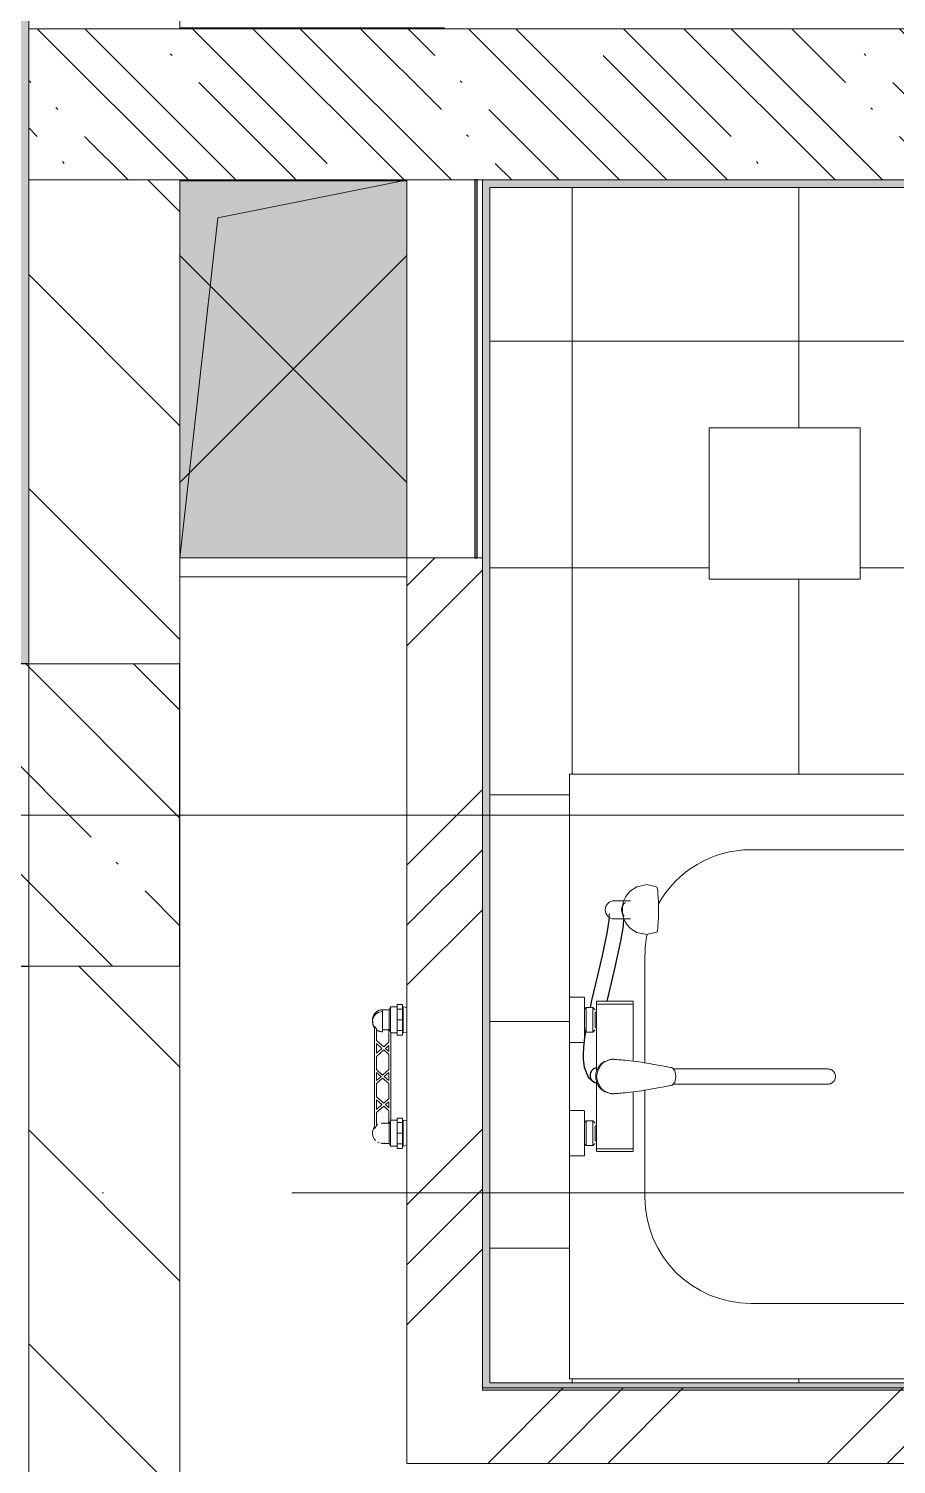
# Model space of a CAD drawing. Header units: millimetres. Extents: x 97 to 215964, y -4577 to 60645.
# Drawn here: x 195298 to 196446, y 21766 to 23665 of the extents above; entities that cross this region are included whole.
import ezdxf

# ---------------------------------------------------------------- set-up
doc = ezdxf.new("R2010")
doc.units = ezdxf.units.MM
doc.linetypes.add('ADSK_Линия сетки', pattern=[2500, 2000, -250, 0, -250])
for name, color, linetype, lineweight in [('A-DETL-GENF-OTLN', 92, 'Continuous', 9), ('A-FLOR-____-OTLN', 192, 'Continuous', 9), ('A-FLOR-____-PATT', 8, 'Continuous', 9), ('A-GENM-____-MCUT', 13, 'Continuous', 9), ('A-GENM-____-OTLN', 13, 'Continuous', 9), ('A-WALL-____-MCUT', 113, 'Continuous', 9), ('A-WALL-____-PATT', 111, 'Continuous', 9), ('I-WALL-____-OTLN', 2, 'Continuous', 9), ('P-SANR-FIXT-OTLN', 6, 'Continuous', 9), ('S-COLS-____-MCUT', 52, 'Continuous', 9), ('S-COLS-____-OTLN', 52, 'Continuous', 9), ('S-GRID-____-OTLN', 1, 'Continuous', 9)]:
    doc.layers.add(name, color=color, linetype=linetype, lineweight=lineweight)
pattern_1 = [(45, (0, 0), (-224.5064, 224.5064), []), (45, (79.38, 0), (0, 449.0128), []), (45, (-79.38, 0), (0, 449.0128), [])]
pattern_2 = [(135, (0, 0), (-142.5612, -142.5612), []), (135, (142.56, 0), (-142.5612, -142.5612), [252.016, -50.403, 3.353, -47.05])]

# ---------------------------------------------------------------- blocks, each defined once
blk = doc.blocks.new('ASML_АР_Отделка Люка - ВО Отделка люков_Грунтовка 0_Шпатлевка 0_Окраска 0_0-42722003-О_АИ_ПП_8_400_Целиком')
at = {"layer": 'A-GENM-____-MCUT', "color": 130, "lineweight": 25}
for p, q in [((250, 3), (-250, 3)), ((-250, 3), (-250, 0)), ((250, 0), (250, 3)), ((-250, 0), (250, 0))]:
    blk.add_line(p, q, dxfattribs=at)
blk = doc.blocks.new('0083_СОШ675_АР_R22_rvt-1-О_АИ_ПП_8_400_Целиком')
at = {"layer": 'A-WALL-____-PATT', "lineweight": 5}
h = blk.add_hatch(dxfattribs=at)
h.set_pattern_fill('FP_10', color=10, style=0, pattern_type=2)
h.set_pattern_definition([(135, (0, 0), (-141.42136, -141.42136), [])])
h.paths.add_polyline_path([(136700, 18825), (136700, 19025), (136500, 19025), (136500, 18825), (136573.6, 18825)])
h.paths.add_polyline_path([(136700, 19425), (136700, 22425), (136500, 22425), (136500, 19425), (136573.6, 19425)])
h.paths.add_polyline_path([(136500, 22825), (136700, 22825), (136700, 23465), (136500, 23465)])
h.paths.add_polyline_path([(136700, 23665), (136700, 25675), (136500, 25675), (136500, 23665), (136573.6, 23665)])
h.paths.add_polyline_path([(136700, 27875), (136700, 28125), (136500, 28125), (136500, 27875), (136573.6, 27875)])
h = blk.add_hatch(dxfattribs=at)
h.set_pattern_fill('FP_8', color=10, style=0, pattern_type=2)
h.set_pattern_definition(pattern_2)
h.paths.add_polyline_path([(140032.4, 23465), (140250, 23465), (140250, 23665), (136500, 23665), (136500, 23465), (139718, 23465)])
h = blk.add_hatch(dxfattribs=at)
h.set_pattern_fill('FP_8', color=10, style=0, pattern_type=2)
h.set_pattern_definition(pattern_2)
h.paths.add_polyline_path([(140250, 23465), (140250, 23665), (136500, 23665), (136500, 23465), (140032.4, 23465)])
h = blk.add_hatch(dxfattribs=at)
h.set_pattern_fill('FP_11', color=10, style=0, pattern_type=2)
h.set_pattern_definition(pattern_1)
h.paths.add_polyline_path([(137100.2, 21767.4), (137100.2, 22965), (137000.2, 22965), (137000.2, 21767.4)])
h = blk.add_hatch(dxfattribs=at)
h.set_pattern_fill('FP_11', color=10, style=0, pattern_type=2)
h.set_pattern_definition(pattern_1)
h.paths.add_polyline_path([(140250, 21767.4), (140250, 21867.4), (137100.2, 21867.4), (137100.2, 21767.4), (139089.1, 21767.4)])
at = {"layer": 'S-COLS-____-OTLN', "lineweight": 5}
h = blk.add_hatch(dxfattribs=at)
h.set_pattern_fill('FP_8', color=256, style=0, pattern_type=2)
h.set_pattern_definition(pattern_2)
h.paths.add_polyline_path([(136300, 22425), (136700, 22425), (136700, 22825), (136300, 22825), (136300, 22596.6)])
at = {"layer": 'A-FLOR-____-OTLN', "color": 90}
for p, q in [((137000, 22965), (137000, 22940)), ((137000, 22940), (136700, 22940))]:
    blk.add_line(p, q, dxfattribs=at)
at = {"layer": 'A-WALL-____-MCUT', "color": 50, "lineweight": 13}
for p, q in [((136500, 25675), (136500, 23665)), ((136700, 23665), (136700, 25505)), ((140250, 23665), (136500, 23665)), ((136500, 23665), (136500, 23465)), ((136500, 23665), (136500, 23465)), ((140250, 23665), (136700, 23665)), ((136500, 23465), (136500, 22825)), ((136500, 23465), (137090.2, 23465)), ((136700, 22825), (136700, 23465)), ((136700, 23465), (137090.2, 23465)), ((137093.2, 23465), (140250, 23465)), ((137093.2, 23465), (140250, 23465)), ((137000.2, 22965), (137000.2, 21767.4)), ((137090.2, 22965), (137000.2, 22965)), ((137100.2, 22965), (137093.2, 22965)), ((137100.2, 21867.4), (137100.2, 22965)), ((136500, 22425), (136500, 19425)), ((136700, 19425), (136700, 22425)), ((140250, 21867.4), (137100.2, 21867.4)), ((137000.2, 21767.4), (137100.2, 21767.4)), ((137100.2, 21767.4), (140250, 21767.4))]:
    blk.add_line(p, q, dxfattribs=at)
at = {"layer": 'A-WALL-____-MCUT', "color": 10, "lineweight": 5}
for p, q in [((136500, 23665), (136700, 23665)), ((136700, 23665), (136500, 23665)), ((136700, 23465), (136500, 23465)), ((136500, 23465), (136700, 23465)), ((136500, 22825), (136700, 22825)), ((136700, 22425), (136500, 22425))]:
    blk.add_line(p, q, dxfattribs=at)
at = {"layer": 'I-WALL-____-OTLN', "color": 90}
blk.add_line((137000.2, 22965), (137000.2, 23465), dxfattribs=at)
at = {"layer": 'S-COLS-____-MCUT', "color": 130, "lineweight": 25}
for p, q in [((136500, 22825), (136300, 22825)), ((136700, 22425), (136700, 22825)), ((136300, 22425), (136500, 22425))]:
    blk.add_line(p, q, dxfattribs=at)
at = {"layer": 'S-COLS-____-OTLN', "color": 90}
for p, q in [((136700, 22825), (136500, 22825)), ((136500, 22425), (136700, 22425))]:
    blk.add_line(p, q, dxfattribs=at)
at = {"layer": 'A-GENM-____-OTLN', "color": 90, "lineweight": 9, "rotation": 269.9999999999945}
blk.add_blockref('ASML_АР_Отделка Люка - ВО Отделка люков_Грунтовка 0_Шпатлевка 0_Окраска 0_0-42722003-О_АИ_ПП_8_400_Целиком', (137090.2, 23215), dxfattribs=at)
blk = doc.blocks.new('MiraCad_GMd_-Ut_TaskBox_FormHorizon - MiraCad_GMd_-Ut_TaskBox_FormHorizon-3552252-О_АИ_ПП_8_400_Целиком')
at = {"layer": 'A-DETL-GENF-OTLN', "lineweight": 18}
for points in [[(-150, -250), (-100, 200), (145, 249), (-150, 250)], [(150, -250), (150, 249), (-150, 249), (-150, -250)]]:
    blk.add_hatch(color=256, dxfattribs=at).paths.add_polyline_path(points)
at = {"layer": 'A-DETL-GENF-OTLN', "color": 7}
for p, q in [((-100, 200), (145, 249)), ((-100, 200), (145, 249)), ((150, 249), (150, -250)), ((-150, -250), (-100, 200)), ((-150, -250), (-100, 200)), ((150, -250), (-150, -250))]:
    blk.add_line(p, q, dxfattribs=at)
at = {"layer": 'A-GENM-____-OTLN', "color": 170, "lineweight": 18}
for p, q in [((150, -250), (150, 249)), ((150, 150), (-150, -150)), ((-150, 150), (150, -150)), ((-150, -250), (150, -250))]:
    blk.add_line(p, q, dxfattribs=at)
blk = doc.blocks.new('MiraCad_GMd_-Ut_TaskBox_FormVertical - MiraCad_GMd_-Ut_TaskBox_FormVertical-3390830-О_АИ_ПП_8_400_Целиком')
at = {"layer": 'A-GENM-____-OTLN', "lineweight": 18}
h = blk.add_hatch(color=256, dxfattribs=at)
h.paths.add_polyline_path([(125.2, -101), (125.2, -100), (-175, -101)])
h.paths.add_polyline_path([(175, 100), (175, 101), (-175, 100)])
at = {"layer": 'A-GENM-____-OTLN', "color": 170, "lineweight": 18}
for p, q in [((-175, 101), (175, 101)), ((-173.3, 100), (-175, 101)), ((-175, 101), (175, 101)), ((173.3, 100), (175, 101)), ((-175, -101), (-173.2, -100)), ((125.2, -101), (-175, -101)), ((125.2, -101), (-175, -101))]:
    blk.add_line(p, q, dxfattribs=at)
blk = doc.blocks.new('ASML_ВК_Поддон для хоз_нужд КН_Мониторинг - СТАНДАРТ Поддон для хоз_нужд КН 800х800-4384748-О_АИ_ПП_8_400_Целиком')
at = {"layer": 'P-SANR-FIXT-OTLN', "color": 22, "lineweight": 18}
for p, q in [((800, 800), (0, 800)), ((0, 800), (0, 503.5)), ((800, 0), (800, 800)), ((240, 700), (560, 700)), ((100, 418.1), (100, 560)), ((700, 560), (700, 240)), ((0, 446.5), (0, 353.5)), ((100, 240), (100, 382)), ((0, 296.5), (0, 0)), ((560, 100), (240, 100)), ((0, 0), (800, 0))]:
    blk.add_line(p, q, dxfattribs=at)
for centre, start, end in [((240, 560), 90, 151.0748), ((560, 560), 360, 90), ((240, 560), 168.4476, 180), ((240, 240), 180, 270), ((560, 240), 270, 0)]:
    blk.add_arc(centre, 140, start, end, dxfattribs=at)
blk = doc.blocks.new('v_ASML_ВК_Смеситель_Поддон для хоз_нужд КН_Мониторинг - СТАНДАРТ Смеситель-4384749-О_АИ_ПП_8_400_Целиком')
at = {"layer": 'P-SANR-FIXT-OTLN', "color": 170, "lineweight": 18}
for p, q in [((81, 232.5), (59.4, 232.5)), ((59.4, 208.5), (81, 208.5)), ((-227.6, 89.2), (-227.6, 95.1)), ((-220.9, 95.1), (-227.6, 95.1)), ((-220.9, 95.1), (-220.9, 89.2)), ((19.1, 104.9), (0, 104.9)), ((0, 75), (0, 103.5)), ((84.2, 99.8), (36, 99.8)), ((36, 95.7), (36, 99.8)), ((36, 7.1), (36, 95.7)), ((36, 95.7), (84.2, 95.7)), ((84.2, 99.8), (84.2, 95.7)), ((84.2, 95.7), (84.2, 20.4)), ((-238.2, 88.4), (-247, 88.4)), ((-247, 73.8), (-247, 88.4)), ((-236.6, 92.2), (-238.2, 88.4)), ((-238.2, 88.4), (-238.2, 62.6)), ((-227.6, 92.2), (-236.6, 92.2)), ((-236.6, 92.2), (-236.6, 58.5)), ((-227.6, 75), (-227.6, 89.2)), ((-227.6, 89.2), (-220.9, 89.2)), ((-219.8, 92.2), (-220.9, 92.2)), ((-220.9, 89.2), (-220.9, 75)), ((-215, 91.4), (-219.8, 92.2)), ((-219.8, 91.2), (-219.8, 92.2)), ((-219.8, 92.2), (-219.8, 57.7)), ((22, 91.2), (20.1, 89.3)), ((31.2, 91.2), (22, 91.2)), ((22, 75), (22, 91.2)), ((34, 88.4), (31.2, 91.2)), ((31.2, 75), (31.2, 91.2)), ((36, 85), (34, 85)), ((34, 75), (34, 84.5)), ((34, 75), (34, 77.1)), ((-258, 66.7), (-258, -69.2)), ((-255, 47.8), (-255, 63)), ((-247, 73.8), (-247, 72.5)), ((-247, 73.1), (-247, 72.5)), ((-247, 72.5), (-247, 69.3)), ((-247, 68.7), (-247, 59.2)), ((-247, 61.6), (-239, 61.6)), ((-239, 62.6), (-239, 45.3)), ((-238.2, 62.6), (-239, 62.6)), ((-236, 58.5), (-236.6, 58.5)), ((-236, -58.5), (-236, 58.5)), ((-236, 57.7), (-227.6, 57.7)), ((-227.6, 60.8), (-227.6, 75)), ((-220.9, 75), (-227.6, 75)), ((-227.6, 54.9), (-227.6, 60.8)), ((-220.9, 60.8), (-227.6, 60.8)), ((-220.9, 75), (-220.9, 60.8)), ((-220.9, 60.8), (-220.9, 54.9)), ((-220.9, 57.7), (-219.8, 57.7)), ((-219.8, 57.7), (-215, 58.7)), ((0, 46.5), (0, 75)), ((20.1, 64.9), (20.1, 75)), ((20.1, 75), (20.1, 75)), ((20.1, 60.7), (22, 58.8)), ((22, 58.8), (22, 75)), ((22, 58.8), (31.2, 58.8)), ((31.2, 58.8), (31.2, 75)), ((31.2, 58.8), (34, 61.6)), ((34, 65.5), (34, 75)), ((34, 65), (36, 65)), ((-245.6, 39.3), (-255, 47.8)), ((-255, 43.7), (-247.9, 37.2)), ((-255, 30.8), (-255, 43.7)), ((-239, 45.3), (-245.6, 39.3)), ((-243.4, 37.2), (-239, 41.2)), ((-239, 41.2), (-239, 33.3)), ((-220.9, 54.9), (-227.6, 54.9)), ((0, 45), (19.1, 45)), ((-247.9, 37.2), (-255, 30.8)), ((-255, 26.7), (-245.6, 35.2)), ((-255, 9.3), (-255, 26.7)), ((-245.6, 35.2), (-239, 29.2)), ((-239, 33.3), (-243.4, 37.2)), ((-239, 29.2), (-239, 9.3)), ((-247, 2), (-255, 9.3)), ((-255, 5.2), (-249.2, 0)), ((-255, -5.2), (-255, 5.2)), ((-249.2, 0), (-255, -5.2)), ((-239, 9.3), (-247, 2)), ((-244.8, 0), (-239, 5.2)), ((-239, -5.2), (-244.8, 0)), ((-239, 5.2), (-239, -5.2)), ((342, 10), (136.7, 10)), ((-255, -9.3), (-247, -2)), ((-255, -26.7), (-255, -9.3)), ((-247, -2), (-239, -9.3)), ((-239, -9.3), (-239, -29.2)), ((36, -95.5), (36, -7.1)), ((136.6, -10), (342, -10)), ((-245.6, -35.2), (-255, -26.7)), ((-255, -30.8), (-247.9, -37.2)), ((-255, -43.7), (-255, -30.8)), ((-247.9, -37.2), (-255, -43.7)), ((-239, -29.2), (-245.6, -35.2)), ((-243.4, -37.2), (-239, -33.3)), ((-239, -41.2), (-243.4, -37.2)), ((-239, -33.3), (-239, -41.2)), ((84.2, -20.3), (84.2, -95.5)), ((-255, -47.8), (-245.6, -39.3)), ((-255, -65.5), (-255, -47.8)), ((-245.6, -39.3), (-239, -45.3)), ((-239, -45.3), (-239, -62.6)), ((-227.6, -60.8), (-227.6, -54.9)), ((-220.9, -54.9), (-227.6, -54.9)), ((-220.9, -54.9), (-220.9, -60.8)), ((19.1, -45.1), (0, -45.1)), ((0, -75), (0, -46.5)), ((-239, -61.6), (-247, -61.6)), ((-239, -62.6), (-238.2, -62.6)), ((-238.2, -62.6), (-238.2, -88.4)), ((-236.6, -58.5), (-236, -58.5)), ((-236.6, -58.5), (-236.6, -92.2)), ((-227.6, -57.7), (-236, -57.7)), ((-227.6, -75), (-227.6, -60.8)), ((-227.6, -60.8), (-220.9, -60.8)), ((-227.6, -89.2), (-227.6, -75)), ((-220.9, -75), (-227.6, -75)), ((-219.8, -57.7), (-220.9, -57.7)), ((-220.9, -60.8), (-220.9, -75)), ((-220.9, -75), (-220.9, -89.2)), ((-215, -58.6), (-219.8, -57.7)), ((-219.8, -58.8), (-219.8, -57.7)), ((-219.8, -57.7), (-219.8, -92.2)), ((0, -103.5), (0, -75)), ((22, -58.8), (20.1, -60.7)), ((20.1, -75), (20.1, -64.9)), ((20.1, -75), (20.1, -75)), ((31.2, -58.8), (22, -58.8)), ((22, -75), (22, -58.8)), ((22, -91.2), (22, -75)), ((34, -61.6), (31.2, -58.8)), ((31.2, -75), (31.2, -58.8)), ((31.2, -91.2), (31.2, -75)), ((36, -65), (34, -65)), ((34, -75), (34, -65.5)), ((34, -84.5), (34, -75)), ((34, -77.1), (34, -75)), ((-247, -88.4), (-238.2, -88.4)), ((-238.2, -88.4), (-236.6, -92.2)), ((-236.6, -92.2), (-227.6, -92.2)), ((-227.6, -95.1), (-227.6, -89.2)), ((-220.9, -89.2), (-227.6, -89.2)), ((-220.9, -89.2), (-220.9, -95.1)), ((-220.9, -92.2), (-219.8, -92.2)), ((-219.8, -92.2), (-215, -91.3)), ((20.1, -89.3), (22, -91.2)), ((22, -91.2), (31.2, -91.2)), ((31.2, -91.2), (34, -88.4)), ((34, -85), (36, -85)), ((-220.9, -95.1), (-227.6, -95.1)), ((0, -105), (19.1, -105)), ((36, -98.8), (36, -95.5)), ((36, -95.5), (84.2, -95.5)), ((36, -99.2), (84.2, -99.2)), ((84.2, -95.5), (84.2, -98.8))]:
    blk.add_line(p, q, dxfattribs=at)
at = {"layer": 'P-SANR-FIXT-OTLN', "lineweight": 30}
for p, q in [((52.4, 215.1), (52.4, 213)), ((41.4, 10.8), (41.7, 10.6)), ((33.5, -7.7), (36, -8.4))]:
    blk.add_line(p, q, dxfattribs=at)
at = {"layer": 'P-SANR-FIXT-OTLN', "color": 170, "lineweight": 18, "flags": 128}
for points in [[(115.4, 250.7), (102.5, 253.8), (89.2, 251.1), (80.8, 245.7), (76.4, 240.9), (74.2, 237.4), (72.9, 234.8), (72.2, 232.9), (71.7, 231.4), (71.3, 230.3), (71.1, 229.3), (70.9, 228.6), (70.8, 227.9), (70.7, 227.4), (70.6, 226.9), (70.6, 226.4), (70.5, 226), (70.5, 225.7), (70.4, 225.3), (70.4, 225), (70.4, 224.8), (70.4, 224.5), (70.3, 224.2), (70.3, 224), (70.3, 223.8), (70.3, 223.6), (70.3, 223.4), (70.3, 223.1), (70.3, 222.9), (70.3, 222.8), (70.2, 222.6), (70.2, 222.4), (70.2, 222.2), (70.2, 222), (70.2, 221.8), (70.2, 221.7), (70.2, 221.5), (70.2, 221.3), (70.2, 221.1), (70.2, 221), (70.2, 220.8), (70.2, 220.7)], [(115.4, 190.8), (102.5, 187.7), (89.2, 190.3), (80.8, 195.8), (76.4, 200.6), (74.2, 204.1), (72.9, 206.7), (72.2, 208.6), (71.7, 210), (71.3, 211.2), (71.1, 212.1), (70.9, 212.9), (70.8, 213.6), (70.7, 214.1), (70.6, 214.6), (70.6, 215), (70.5, 215.4), (70.5, 215.8), (70.4, 216.1), (70.4, 216.4), (70.4, 216.7), (70.4, 217), (70.3, 217.2), (70.3, 217.5), (70.3, 217.7), (70.3, 217.9), (70.3, 218.1), (70.3, 218.3), (70.3, 218.5), (70.3, 218.7), (70.2, 218.9), (70.2, 219.1), (70.2, 219.3), (70.2, 219.5), (70.2, 219.6), (70.2, 219.8), (70.2, 220), (70.2, 220.2), (70.2, 220.3), (70.2, 220.5), (70.2, 220.7), (70.2, 220.7)], [(19.1, 104.9), (19.1, 104.9), (19.2, 104.9), (19.2, 104.9), (19.3, 104.9), (19.3, 104.9), (19.3, 104.9), (19.4, 104.9), (19.4, 104.9), (19.4, 104.9), (19.5, 104.9), (19.5, 104.9), (19.5, 104.8), (19.6, 104.8), (19.6, 104.8), (19.6, 104.8), (19.6, 104.8), (19.7, 104.8), (19.7, 104.7), (19.7, 104.7), (19.7, 104.7), (19.8, 104.7), (19.8, 104.6), (19.8, 104.6), (19.8, 104.6), (19.9, 104.5), (19.9, 104.5), (19.9, 104.5), (19.9, 104.4), (19.9, 104.4), (19.9, 104.4), (20, 104.4), (20, 104.3), (20, 104.3), (20, 104.2), (20, 104.2), (20, 104.2), (20, 104.1), (20, 104.1), (20, 104.1), (20, 104.1)], [(20, 75), (20, 76.2), (20, 77.3), (20, 78.5), (20, 79.6), (20, 80.8), (20, 81.9), (20, 83), (20, 84.1), (20, 85.2), (20, 86.3), (20, 87.4), (20, 88.4), (20, 89.4), (20, 90.4), (20, 91.4), (20, 92.4), (20, 93.3), (20, 94.2), (20, 95), (20, 95.8), (20, 96.6), (20, 97.4), (20, 98.1), (20, 98.8), (20, 99.5), (20, 100.1), (20, 100.6), (20, 101.2), (20, 101.6), (20, 102.1), (20, 102.5), (20, 102.8), (20, 103.2), (20, 103.4), (20, 103.6), (20, 103.8), (20, 103.9), (20, 104), (20, 104.1)], [(20, 104.1), (20, 104), (20, 104), (20, 103.9), (20, 103.7), (20, 103.5), (20, 103.2), (20, 102.9), (20, 102.6), (20, 102.2), (20, 101.8), (20, 101.3), (20, 100.8), (20, 100.2), (20, 99.6), (20, 99), (20, 98.3), (20, 97.6), (20, 96.8), (20, 96.1), (20, 95.2), (20, 94.4), (20, 93.5), (20, 92.6), (20, 91.7), (20, 90.7), (20, 89.7), (20, 88.7), (20, 87.7), (20, 86.6), (20, 85.5), (20, 84.4), (20, 83.3), (20, 82.2), (20, 81.1), (20, 79.9), (20, 78.8), (20, 77.6), (20, 76.5), (20, 75.3), (20, 75)], [(-260.4, 72.5), (-260.4, 73), (-260.4, 73.6), (-260.3, 73.8)], [(-258, 64.8), (-258.3, 65.3), (-258.6, 65.8), (-258.8, 66.2), (-259.1, 66.7), (-259.3, 67.2), (-259.5, 67.7), (-259.7, 68.2), (-259.8, 68.7), (-260, 69.2), (-260.1, 69.7), (-260.2, 70.3), (-260.3, 70.8), (-260.3, 71.3), (-260.4, 71.9), (-260.4, 72.4), (-260.4, 72.5)], [(-247, 59.1), (-247.5, 59.1), (-248.1, 59.1), (-248.6, 59.2), (-249.1, 59.3), (-249.7, 59.4), (-250.2, 59.5), (-250.7, 59.6), (-251.2, 59.8), (-251.7, 60), (-252.2, 60.2), (-252.7, 60.4), (-253.2, 60.6), (-253.7, 60.9), (-254.1, 61.1), (-254.6, 61.4), (-255, 61.8)], [(20, 75), (20, 73.8), (20, 72.7), (20, 71.5), (20, 70.4), (20, 69.2), (20, 68.1), (20, 67), (20, 65.9), (20, 64.8), (20, 63.7), (20, 62.6), (20, 61.6), (20, 60.6), (20, 59.6), (20, 58.6), (20, 57.6), (20, 56.7), (20, 55.8), (20, 55), (20, 54.2), (20, 53.4), (20, 52.6), (20, 51.9), (20, 51.2), (20, 50.5), (20, 49.9), (20, 49.4), (20, 48.8), (20, 48.4), (20, 47.9), (20, 47.5), (20, 47.2), (20, 46.8), (20, 46.6), (20, 46.4), (20, 46.2), (20, 46.1), (20, 46), (20, 45.9)], [(20, 45.9), (20, 46), (20, 46), (20, 46.1), (20, 46.3), (20, 46.5), (20, 46.8), (20, 47.1), (20, 47.4), (20, 47.8), (20, 48.2), (20, 48.7), (20, 49.2), (20, 49.8), (20, 50.4), (20, 51), (20, 51.7), (20, 52.4), (20, 53.2), (20, 53.9), (20, 54.8), (20, 55.6), (20, 56.5), (20, 57.4), (20, 58.3), (20, 59.3), (20, 60.3), (20, 61.3), (20, 62.3), (20, 63.4), (20, 64.5), (20, 65.6), (20, 66.7), (20, 67.8), (20, 68.9), (20, 70.1), (20, 71.2), (20, 72.4), (20, 73.5), (20, 74.7), (20, 75)], [(20, 45.9), (20, 45.9), (20, 45.9), (20, 45.8), (20, 45.8), (20, 45.8), (20, 45.7), (20, 45.7), (20, 45.7), (19.9, 45.6), (19.9, 45.6), (19.9, 45.6), (19.9, 45.5), (19.9, 45.5), (19.9, 45.5), (19.8, 45.4), (19.8, 45.4), (19.8, 45.4), (19.8, 45.4), (19.8, 45.3), (19.7, 45.3), (19.7, 45.3), (19.7, 45.3), (19.7, 45.2), (19.6, 45.2), (19.6, 45.2), (19.6, 45.2), (19.5, 45.2), (19.5, 45.1), (19.5, 45.1), (19.4, 45.1), (19.4, 45.1), (19.4, 45.1), (19.3, 45.1), (19.3, 45.1), (19.3, 45.1), (19.2, 45.1), (19.2, 45.1), (19.2, 45.1), (19.1, 45), (19.1, 45)], [(19.1, -45.1), (19.1, -45.1), (19.2, -45.1), (19.2, -45.1), (19.3, -45.1), (19.3, -45.1), (19.3, -45.1), (19.4, -45.1), (19.4, -45.1), (19.4, -45.1), (19.5, -45.1), (19.5, -45.1), (19.5, -45.2), (19.6, -45.2), (19.6, -45.2), (19.6, -45.2), (19.6, -45.2), (19.7, -45.2), (19.7, -45.3), (19.7, -45.3), (19.7, -45.3), (19.8, -45.3), (19.8, -45.4), (19.8, -45.4), (19.8, -45.4), (19.9, -45.5), (19.9, -45.5), (19.9, -45.5), (19.9, -45.6), (19.9, -45.6), (19.9, -45.6), (20, -45.6), (20, -45.7), (20, -45.7), (20, -45.8), (20, -45.8), (20, -45.8), (20, -45.9), (20, -45.9), (20, -45.9), (20, -45.9)], [(20, -75), (20, -73.8), (20, -72.7), (20, -71.5), (20, -70.4), (20, -69.2), (20, -68.1), (20, -67), (20, -65.9), (20, -64.8), (20, -63.7), (20, -62.6), (20, -61.6), (20, -60.6), (20, -59.6), (20, -58.6), (20, -57.6), (20, -56.7), (20, -55.8), (20, -55), (20, -54.2), (20, -53.4), (20, -52.6), (20, -51.9), (20, -51.2), (20, -50.5), (20, -49.9), (20, -49.4), (20, -48.8), (20, -48.4), (20, -47.9), (20, -47.5), (20, -47.2), (20, -46.8), (20, -46.6), (20, -46.4), (20, -46.2), (20, -46.1), (20, -46), (20, -45.9)], [(20, -45.9), (20, -46), (20, -46), (20, -46.1), (20, -46.3), (20, -46.5), (20, -46.8), (20, -47.1), (20, -47.4), (20, -47.8), (20, -48.2), (20, -48.7), (20, -49.2), (20, -49.8), (20, -50.4), (20, -51), (20, -51.7), (20, -52.4), (20, -53.2), (20, -53.9), (20, -54.8), (20, -55.6), (20, -56.5), (20, -57.4), (20, -58.3), (20, -59.3), (20, -60.3), (20, -61.3), (20, -62.3), (20, -63.4), (20, -64.5), (20, -65.6), (20, -66.7), (20, -67.8), (20, -68.9), (20, -70.1), (20, -71.2), (20, -72.4), (20, -73.5), (20, -74.7), (20, -75)], [(20, -75), (20, -76.2), (20, -77.3), (20, -78.5), (20, -79.6), (20, -80.8), (20, -81.9), (20, -83), (20, -84.1), (20, -85.2), (20, -86.3), (20, -87.4), (20, -88.4), (20, -89.4), (20, -90.4), (20, -91.4), (20, -92.4), (20, -93.3), (20, -94.2), (20, -95), (20, -95.8), (20, -96.6), (20, -97.4), (20, -98.1), (20, -98.8), (20, -99.5), (20, -100.1), (20, -100.6), (20, -101.2), (20, -101.6), (20, -102.1), (20, -102.5), (20, -102.8), (20, -103.2), (20, -103.4), (20, -103.6), (20, -103.8), (20, -103.9), (20, -104), (20, -104.1)], [(20, -104.1), (20, -104), (20, -104), (20, -103.9), (20, -103.7), (20, -103.5), (20, -103.2), (20, -102.9), (20, -102.6), (20, -102.2), (20, -101.8), (20, -101.3), (20, -100.8), (20, -100.2), (20, -99.6), (20, -99), (20, -98.3), (20, -97.6), (20, -96.8), (20, -96.1), (20, -95.2), (20, -94.4), (20, -93.5), (20, -92.6), (20, -91.7), (20, -90.7), (20, -89.7), (20, -88.7), (20, -87.7), (20, -86.6), (20, -85.5), (20, -84.4), (20, -83.3), (20, -82.2), (20, -81.1), (20, -79.9), (20, -78.8), (20, -77.6), (20, -76.5), (20, -75.3), (20, -75)], [(20, -104.1), (20, -104.1), (20, -104.1), (20, -104.2), (20, -104.2), (20, -104.2), (20, -104.3), (20, -104.3), (20, -104.3), (19.9, -104.4), (19.9, -104.4), (19.9, -104.4), (19.9, -104.5), (19.9, -104.5), (19.9, -104.5), (19.8, -104.6), (19.8, -104.6), (19.8, -104.6), (19.8, -104.6), (19.8, -104.7), (19.7, -104.7), (19.7, -104.7), (19.7, -104.7), (19.7, -104.8), (19.6, -104.8), (19.6, -104.8), (19.6, -104.8), (19.5, -104.8), (19.5, -104.9), (19.5, -104.9), (19.4, -104.9), (19.4, -104.9), (19.4, -104.9), (19.3, -104.9), (19.3, -104.9), (19.3, -104.9), (19.2, -104.9), (19.2, -104.9), (19.2, -104.9), (19.1, -105), (19.1, -105)]]:
    blk.add_lwpolyline(points, dxfattribs=at)
at = {"layer": 'P-SANR-FIXT-OTLN', "lineweight": 30, "flags": 128}
for points in [[(52.5, 211.7), (52, 206.4), (49.4, 189.5), (43.2, 160.1), (37.1, 133.5), (29.4, 100.6), (27.4, 91.2)], [(71.7, 208.6), (71.2, 199.5), (67.6, 179.2), (60.1, 144.8), (52, 110.5), (49.7, 99.8)], [(21.9, 63.6), (21.3, 59.9), (19.7, 48.2), (18.7, 38.2), (18.2, 29.6), (18.2, 22.7), (19.4, 12.2), (24.8, -0.8), (32.8, -7.4), (32.9, -7.4)], [(35.9, 11.5), (33.4, 10.8), (31.1, 9.5), (29.3, 7.6), (28, 5.3), (27.3, 2.8), (27.4, 0.2), (28.1, -2.3), (29.4, -4.6), (31.3, -6.4), (33.5, -7.7)]]:
    blk.add_lwpolyline(points, dxfattribs=at)
at = {"layer": 'P-SANR-FIXT-OTLN', "color": 170, "lineweight": 18}
for centre, radius, start, end in [((-247, 75), 13.4, 90, 185.3525), ((-247, 75), 13.4, 135, 195), ((-247, 72.5), 13.4, 90, 174.6475), ((-247, 75), 13.4, 80.6482, 90), ((-247, 75), 13.4, 270, 282.2188), ((-247, 75), 13.4, 270, 280.541), ((155.2, 214.6), 421.7, 201.1285, 201.7236), ((57.7, 0), 22.9, 118.3726, 242.0922), ((57.7, 0), 22.9, 90, 98.439), ((57.7, 0), 22.9, 86.4374, 90), ((57.7, 0), 22.9, 260.4257, 270), ((57.7, 0), 22.9, 270, 274.0419), ((-247, -75), 13.4, 143.6935, 225), ((-247, -75), 13.4, 117.6019, 126.6564), ((-247, -75), 13.4, 90, 99.3563), ((-247, -75), 13.4, 90, 99.2598), ((-247, -75), 13.4, 77.5176, 90), ((-247, -75), 13.4, 77.7812, 90), ((155.2, -214.6), 421.7, 158.2764, 158.8715), ((-247, -75), 13.4, 240, 249.9635), ((-247, -75), 13.4, 259.8125, 270), ((-247, -75), 13.4, 270, 280.7595)]:
    blk.add_arc(centre, radius, start, end, dxfattribs=at)
for centre, major_axis, ratio, start_param, end_param in [((115.3, 220.7), (0, 30), 0.087156, 4.712389, 6.241477), ((59.4, 220.5), (0, 12), 0.992546, 0, 1.570796), ((81, 220.5), (0, 12), 0.992546, 0.613446, 1.570796), ((59.4, 220.5), (0, 12), 0.992546, 1.570796, 3.141593), ((81, 220.5), (0, 12), 0.992546, 1.570796, 2.333779), ((115.3, 220.7), (0, 30), 0.087156, 3.183301, 4.712389)]:
    blk.add_ellipse(centre, major_axis=major_axis, ratio=ratio, start_param=start_param, end_param=end_param, dxfattribs=at)
for points in [[(-244.6, 88.2), (-245.4, 88.3), (-246.2, 88.4), (-247, 88.4)], [(-260.2, 72.5), (-260.2, 72.9), (-260.3, 73.5), (-260.3, 73.7), (-260.3, 73.8)], [(-259.7, 70.9), (-259.8, 71.1), (-260, 71.7), (-260.1, 72.2), (-260.2, 72.5)], [(-255, 63), (-255.6, 63.5), (-256.7, 64.7), (-257.6, 66), (-258, 66.7)], [(-247, 61.6), (-246.1, 61.6), (-245.2, 61.7), (-244.2, 61.9)], [(-258, -69.2), (-257.6, -68.5), (-256.7, -67.2), (-255.6, -66), (-255, -65.5)], [(-244.2, -61.9), (-245.2, -61.7), (-246.1, -61.6), (-247, -61.6)], [(-247, -88.4), (-246.1, -88.4), (-245.2, -88.3), (-244.3, -88.1)]]:
    blk.add_open_spline(points, degree=3, dxfattribs=at)
for points, knots in [([(36, 0), (37, 5.3), (38.3, 10.3), (41, 14.1), (43.6, 17.2), (44.9, 18.4), (47.7, 20), (49.9, 21), (51.4, 21.6), (54, 22.5), (56.5, 22.8), (59.2, 22.8), (65, 22.2), (76.6, 21.2), (87.3, 20.2), (116.3, 15.5), (135.2, 11.7), (136.3, 11.4), (138.7, 8.9), (140.6, 4.9), (141, 0)], [-0.3843662, -0.3843662, -0.3843662, -0.3843662, -0.367762, -0.35257, -0.3411133, -0.3311971, -0.3231209, -0.315174, -0.3077603, -0.3002226, -0.2915135, -0.2793655, -0.2572153, -0.2262871, -0.1696303, -0.1046456, -0.0501352, -0.0239572, -0.0140296, 0, 0, 0, 0]), ([(37.9, 8.3), (38.1, 8.9), (39.1, 11.4), (41, 14.1), (43.6, 17.2), (44.9, 18.4), (46.9, 19.6), (47.8, 20), (47.8, 20.1)], [-0.37196728, -0.37196728, -0.37196728, -0.37196728, -0.36776196, -0.35256996, -0.34111326, -0.33119714, -0.32312094, -0.32237164, -0.32237164, -0.32237164, -0.32237164]), ([(51, 21.4), (51.2, 21.5), (51.9, 21.8), (54, 22.5), (56.5, 22.8), (58.2, 22.8), (59.6, 22.7), (60.2, 22.7)], [-0.30997273, -0.30997273, -0.30997273, -0.30997273, -0.3077603, -0.30022257, -0.29151349, -0.27936549, -0.27277601, -0.27277601, -0.27277601, -0.27277601]), ([(141, 0), (140.6, -4.8), (138.7, -8.8), (136.3, -11.3), (135.2, -11.6), (116.3, -15.4), (87.3, -20.1), (76.6, -21.1), (65, -22.2), (59.2, -22.7), (56.5, -22.7), (54, -22.4), (51.4, -21.5), (49.9, -21), (47.7, -20), (44.9, -18.4), (43.6, -17.1), (41, -14), (38.3, -10.2), (37, -5.3), (36, 0)], [-0.3843662, -0.3843662, -0.3843662, -0.3843662, -0.3703366, -0.360409, -0.334231, -0.2797206, -0.2147359, -0.1580791, -0.1271509, -0.1050007, -0.0928527, -0.0841436, -0.0766059, -0.0691921, -0.0612452, -0.053169, -0.0432529, -0.0317962, -0.0166042, 0, 0, 0, 0]), ([(134.5, 11.8), (135.8, 11.5), (136.3, 11.4), (138.1, 9.5), (138.9, 8.3), (139, 8.1)], [-0.05013523, -0.05013523, -0.05013523, -0.05013523, -0.02395721, -0.0140296, -0.01239891, -0.01239891, -0.01239891, -0.01239891]), ([(342, -10), (342.9, -10), (344.2, -9.8), (345.8, -9.3), (346.8, -8.8), (347.6, -8.3), (348.3, -7.8), (348.9, -7.2), (349.5, -6.6), (350.1, -5.9), (350.7, -5), (351.3, -3.8), (351.8, -2.2), (352.1, 0), (351.8, 2.2), (351.3, 3.8), (350.7, 5), (350.1, 5.9), (349.5, 6.6), (348.9, 7.2), (348.1, 8), (347.2, 8.6), (346.4, 9), (345.6, 9.3), (344.2, 9.8), (342.9, 10), (342, 10)], [0, 0, 0, 0, 0.083333, 0.125, 0.166667, 0.1875, 0.208333, 0.25, 0.270833, 0.291667, 0.333333, 0.375, 0.416667, 0.5, 0.583333, 0.625, 0.666667, 0.708333, 0.729167, 0.75, 0.791667, 0.833333, 0.854167, 0.875, 0.916667, 1, 1, 1, 1]), ([(47.8, -20), (47.8, -20), (46.9, -19.5), (44.9, -18.4), (43.6, -17.1), (41, -14), (39.1, -11.3), (38.1, -8.8), (37.9, -8.2)], [-0.06199455, -0.06199455, -0.06199455, -0.06199455, -0.06124525, -0.05316905, -0.04325293, -0.03179623, -0.01660423, -0.01239891, -0.01239891, -0.01239891, -0.01239891]), ([(139, -8), (138.9, -8.2), (138.1, -9.5), (136.3, -11.3), (135.8, -11.5), (134.5, -11.7)], [-0.37196728, -0.37196728, -0.37196728, -0.37196728, -0.37033659, -0.36040898, -0.33423096, -0.33423096, -0.33423096, -0.33423096]), ([(60.2, -22.6), (59.6, -22.6), (58.2, -22.7), (56.5, -22.7), (54, -22.4), (51.9, -21.7), (51.2, -21.4), (51, -21.4)], [-0.11159018, -0.11159018, -0.11159018, -0.11159018, -0.10500069, -0.0928527, -0.08414362, -0.07660589, -0.07439346, -0.07439346, -0.07439346, -0.07439346])]:
    blk.add_open_spline(points, degree=3, knots=knots, dxfattribs=at)
blk = doc.blocks.new('0083_СОШ675_ВК_R22_rvt-1-О_АИ_ПП_8_400_Целиком')
at = {"layer": 'A-GENM-____-OTLN', "color": 170, "lineweight": 18}
for name, p in [('MiraCad_GMd_-Ut_TaskBox_FormVertical - MiraCad_GMd_-Ut_TaskBox_FormVertical-3390830-О_АИ_ПП_8_400_Целиком', (136875, 23565)), ('MiraCad_GMd_-Ut_TaskBox_FormHorizon - MiraCad_GMd_-Ut_TaskBox_FormHorizon-3552252-О_АИ_ПП_8_400_Целиком', (136850, 23215))]:
    blk.add_blockref(name, p, dxfattribs=at)
at = {"layer": 'P-SANR-FIXT-OTLN', "color": 170, "lineweight": 18}
for name, p in [('ASML_ВК_Поддон для хоз_нужд КН_Мониторинг - СТАНДАРТ Поддон для хоз_нужд КН 800х800-4384748-О_АИ_ПП_8_400_Целиком', (137215.2, 21879.1)), ('v_ASML_ВК_Смеситель_Поддон для хоз_нужд КН_Мониторинг - СТАНДАРТ Смеситель-4384749-О_АИ_ПП_8_400_Целиком', (137215.2, 22279.1))]:
    blk.add_blockref(name, p, dxfattribs=at)

msp = doc.modelspace()

# ---------------------------------------------------------------- hatches: boundary and pattern name
at = {"layer": 'A-FLOR-____-PATT'}
h = msp.add_hatch(dxfattribs=at)
h.set_pattern_fill('FP_170', color=256, style=0, pattern_type=2)
h.set_pattern_definition([(90, (197516.47, 22651.67), (-300, 2e-14), []), (180, (197516.47, 22651.67), (-4e-14, -300), [])])
h.paths.add_polyline_path([(195908.058729, 21874.166781), (197185.058729, 21874.166781), (197185.058729, 22009.143935), (197191.068139, 22066.31965), (197208.833728, 22120.996512), (197237.579055, 22170.78488), (197276.047812, 22213.508762), (197322.558729, 22247.300921), (197375.079055, 22270.684477), (197431.313401, 22282.637457), (197488.804056, 22282.637457), (197545.038402, 22270.684477), (197600.343934, 22245.277351), (197644.069646, 22213.508762), (197682.538402, 22170.78488), (197711.28373, 22120.996512), (197729.049319, 22066.31965), (197735.058729, 22009.143935), (197735.058729, 21874.166781), (199037.887824, 21874.166781), (199037.887824, 22115.119334), (199047.887824, 22115.119334), (199047.887824, 23215.119334), (199037.887824, 23215.119334), (199037.887824, 23240.000387), (198717.489414, 23240.000387), (198717.489414, 23455.000387), (195908.058729, 23454.062224), (195908.058729, 21885.632701)])
h.paths.add_polyline_path([(196113.058729, 21879.143935), (196013.058729, 21879.143935), (196013.058729, 22679.143935), (196813.058729, 22679.143935), (196813.058729, 21879.143935), (196117.829113, 21879.143935)])
h.paths.add_polyline_path([(197467.129797, 22055.974062), (197468.992155, 22052.091777), (197467.663074, 22054.143935)])
h.paths.add_polyline_path([(197450.058729, 22026.823427), (197450.399471, 22047.091777), (197452.128001, 22052.091777), (197452.987661, 22055.974062), (197457.470538, 22058.474062), (197462.646919, 22058.474062), (197467.129797, 22055.974062), (197470.058729, 22038.254139), (197470.058729, 22026.823427), (197474.200865, 22030.0018), (197477.379237, 22034.143935), (197479.377245, 22038.967554), (197479.784623, 22046.225975), (197479.377245, 22049.320316), (197477.379237, 22054.143935), (197474.200865, 22058.286071), (197470.058729, 22061.464443), (197465.23511, 22063.462452), (197460.058729, 22064.143935), (197454.882348, 22063.462452), (197450.058729, 22061.464443), (197445.916593, 22058.286071), (197442.738221, 22054.143935), (197440.332835, 22046.225975), (197440.058729, 22044.143935), (197441.9278, 22036.100465), (197442.738221, 22034.143935), (197447.054947, 22029.12831)])
h.paths.add_polyline_path([(197451.398475, 22053.973564), (197452.454384, 22054.143935), (197451.125303, 22052.091777)])
h.paths.add_polyline_path([(196397.865903, 22937.077615), (196197.865903, 22937.077615), (196197.865903, 23137.077615), (196397.865903, 23137.077615), (196397.865903, 23085.108691)])
h.paths.add_polyline_path([(196548.478604, 23388.899956), (196550.632169, 23388.32892), (196548.611667, 23388.896221)])
h.paths.add_polyline_path([(196923.478724, 23388.899986), (196923.478724, 23388.328828), (196923.611667, 23388.896254)])
h.paths.add_polyline_path([(196943.782037, 23350.977542), (196893.782037, 23351.624951), (196893.782037, 23353.977542), (196568.782037, 23353.523059), (196568.782037, 23350.977542), (196518.782037, 23351.624951), (196518.782037, 23353.977542), (196468.782037, 23354.522729), (196468.782037, 23385.977542), (196518.782037, 23386.432025), (196518.782037, 23388.330133), (196538.782037, 23388.977542), (196538.478737, 23417.977542), (196528.782037, 23417.977542), (196518.782037, 23429.977542), (196568.782037, 23429.977542), (196557.683688, 23417.977542), (196548.782037, 23417.977542), (196548.782037, 23388.902669), (196568.782037, 23388.330133), (196568.782037, 23385.977542), (196893.782037, 23386.432025), (196893.782037, 23388.330133), (196913.782037, 23388.977542), (196913.478737, 23417.977542), (196903.782037, 23417.977542), (196893.782037, 23429.977542), (196943.676443, 23429.850828), (196932.683688, 23417.977542), (196923.782037, 23417.977542), (196923.782037, 23388.902772), (196943.782037, 23388.330133), (196943.782037, 23385.977542), (197073.848434, 23384.849382), (197083.259987, 23376.17445), (197084.736886, 23369.660916), (197083.041142, 23365.490312), (197082.766484, 23364.63032), (197082.643361, 23362.437759), (197079.521541, 23359.000972), (197077.654519, 23356.920283), (197072.733521, 23354.822234), (197065.026639, 23354.120827), (196968.782037, 23353.977542), (196943.782037, 23353.523059), (196943.782037, 23351.624951)])
h.paths.add_polyline_path([(196518.782037, 23388.330133), (196518.782037, 23388.977542), (196524.05678, 23388.478179)])
h.paths.add_polyline_path([(196893.782037, 23388.330133), (196893.782037, 23388.977542), (196904.367468, 23388.627217)])
at = {"layer": 'A-WALL-____-PATT'}
h = msp.add_hatch(color=7, dxfattribs=at)
h.paths.add_polyline_path([(195287.888824, 22825), (195297.888824, 22825), (195297.888824, 25674.999986), (195287.888824, 25674.999986), (195287.888824, 22835)])
h.paths.add_polyline_path([(195297.888824, 27874.999986), (195297.888824, 28115.000984), (195287.888824, 28115.000984), (195287.888824, 27874.999986)])
h = msp.add_hatch(dxfattribs=at)
h.set_pattern_fill('FP_8', style=0, pattern_type=2)
h.set_pattern_definition([(135, (58797.89, 0), (-142.5612, -142.5612), []), (135, (58940.45, 0), (-142.5612, -142.5612), [252.016, -50.403, 3.353, -47.05])])
h.paths.add_polyline_path([(198830.325336, 23465.000586), (199047.865903, 23465.000586), (199047.865903, 23665.000586), (195297.865903, 23665.000586), (195297.865903, 23465.000586), (198515.880822, 23465.000586)])
for points in [[(198717.489414, 23455.000387), (198727.489414, 23455.000387), (198727.489414, 23465.000387), (195898.058729, 23465.000387), (195898.058729, 23455.000387), (198515.880822, 23455.000387)], [(195898.058729, 21874.166781), (195908.058729, 21874.166781), (195908.058729, 23455.000387), (195898.058729, 23455.000387), (195898.058729, 22108.077845)], [(197258.120956, 21864.166781), (199037.887824, 21864.166781), (199037.887824, 21874.166781), (195898.058729, 21874.166781), (195898.058729, 21864.166781), (196943.676443, 21864.166781)]]:
    msp.add_hatch(color=7, dxfattribs=at).paths.add_polyline_path(points)

# ---------------------------------------------------------------- linework, layer by layer
at = {"layer": 'A-FLOR-____-OTLN'}
for p, q in [((196197.865903, 22937.077615), (196197.865903, 23137.077615)), ((196197.865903, 23137.077615), (196397.865903, 23137.077615)), ((196397.865903, 23137.077615), (196397.865903, 22937.077615)), ((196397.865903, 22937.077615), (196197.865903, 22937.077615))]:
    msp.add_line(p, q, dxfattribs=at)
at = {"layer": 'A-WALL-____-MCUT', "color": 7}
for p, q in [((195297.888824, 22825), (195297.888824, 25674.999986)), ((195297.865903, 23465.000586), (195888.058729, 23465.000586)), ((195891.058729, 23465.000586), (199047.865903, 23465.000586)), ((198727.489414, 23465.000387), (195898.058729, 23465.000387)), ((195898.058729, 23465.000387), (195898.058729, 21864.166781)), ((195908.058729, 23455.000387), (198717.489414, 23455.000387)), ((195908.058729, 21874.166781), (195908.058729, 23455.000387)), ((195067.865903, 22825), (195297.888824, 22825)), ((199037.887824, 21874.166781), (195908.058729, 21874.166781)), ((195898.058729, 21864.166781), (199047.887824, 21864.166781))]:
    msp.add_line(p, q, dxfattribs=at)
at = {"layer": 'S-GRID-____-OTLN', "linetype": 'ADSK_Линия сетки'}
for p, q in [((195297.888824, -3572.657751), (195297.888824, 60644.999414)), ((55228.336609, 22625.000586), (215146.441901, 22625.000586)), ((215146.441901, 22125.11992), (158117.887824, 22125.11992))]:
    msp.add_line(p, q, dxfattribs=at)

# ---------------------------------------------------------------- block references
at = {"color": 250, "lineweight": 5}
for name in ['0083_СОШ675_АР_R22_rvt-1-О_АИ_ПП_8_400_Целиком', '0083_СОШ675_ВК_R22_rvt-1-О_АИ_ПП_8_400_Целиком']:
    msp.add_blockref(name, (58797.887824, 0), dxfattribs=at)

doc.saveas('drawing.dxf')
